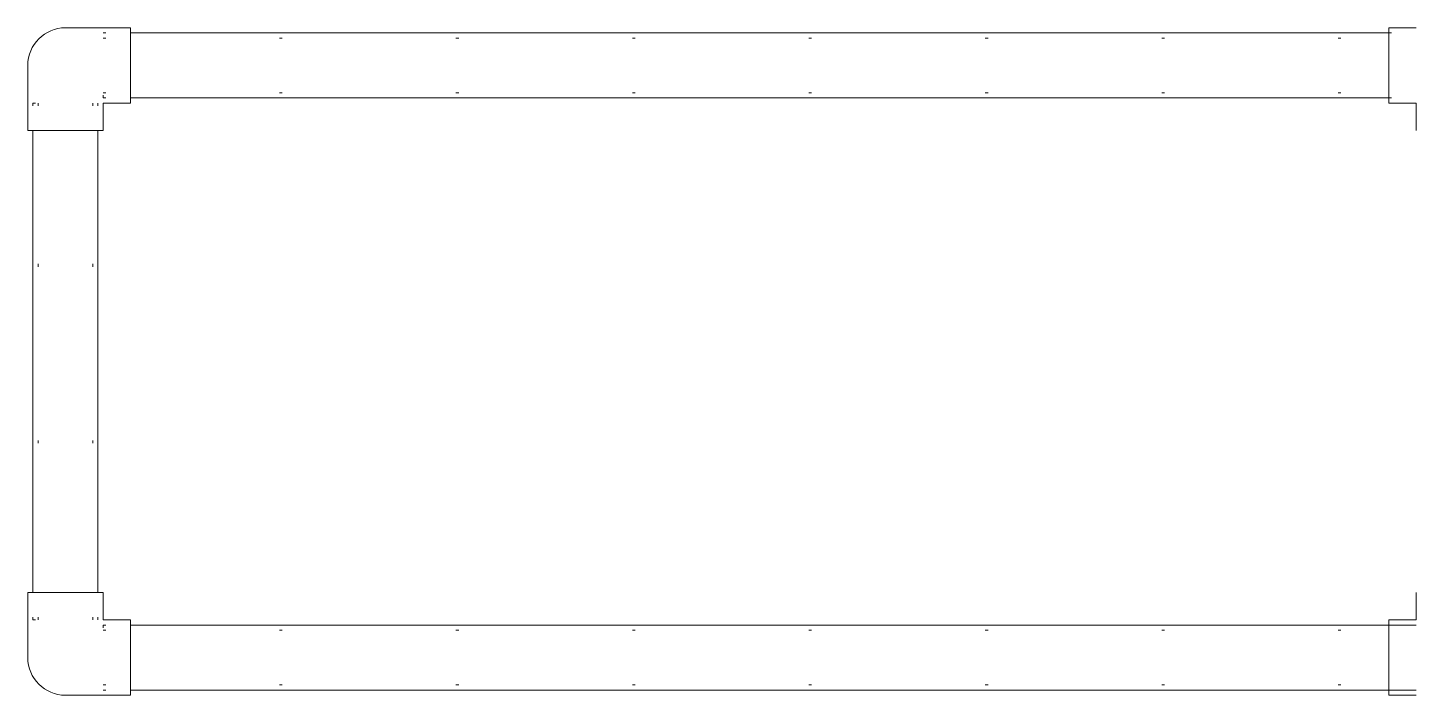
# Model space of a CAD drawing. Header units: inches. Extents: x -2.8 to 48, y -0.2 to 24.2.
import ezdxf

# ---------------------------------------------------------------- set-up
doc = ezdxf.new("R2010")
doc.units = ezdxf.units.IN
doc.linetypes.add('DOT', pattern=[6.35, 0, -6.35])
doc.layers.get('0').update_dxf_attribs({"linetype": 'CONTINUOUS', "lineweight": 0})
doc.layers.add('Hidden', color=7, linetype='DOT', lineweight=0)

msp = doc.modelspace()

# ---------------------------------------------------------------- linework, layer by layer
for p, q in [((-1.375, 24.1875), (1, 24.1875)), ((1, 24.1875), (1, 21.4375)), ((1, 24), (47, 24)), ((48, 24.1875), (47, 24.1875)), ((47, 24.1875), (47, 21.4375)), ((-2.75, 22.8125), (-2.75, 20.4375)), ((0, 21.4375), (1, 21.4375)), ((0, 21.4375), (0, 20.4375)), ((1, 21.625), (47, 21.625)), ((48, 21.4375), (47, 21.4375)), ((48, 21.4375), (48, 20.4375)), ((-2.75, 20.4375), (0, 20.4375)), ((-2.5625, 3.5625), (-2.5625, 20.4375)), ((-0.1875, 3.5625), (-0.1875, 20.4375)), ((-2.75, 1.1875), (-2.75, 3.5625)), ((-2.75, 3.5625), (0, 3.5625)), ((0, 2.5625), (0, 3.5625)), ((48, 2.5625), (48, 3.5625)), ((0, 2.5625), (1, 2.5625)), ((1, 2.5625), (1, -0.1875)), ((48, 2.5625), (47, 2.5625)), ((47, 2.5625), (47, -0.1875)), ((1, 2.375), (48, 2.375)), ((1, 0), (48, 0)), ((-1.375, -0.1875), (1, -0.1875)), ((48, -0.1875), (47, -0.1875))]:
    msp.add_line(p, q)
for centre, start, end in [((-1.375, 22.8125), 90, 180), ((-1.375, 1.1875), 180, 270)]:
    msp.add_arc(centre, 1.375, start, end)
at = {"layer": 'Hidden'}
for p, q in [((0, 24), (1, 24)), ((0, 21.625), (0, 24)), ((47, 24), (48, 24)), ((0, 23.8125), (48, 23.8125)), ((-2.5625, 21.4375), (-2.5625, 20.4375)), ((-2.5625, 21.4375), (-0.1875, 21.4375)), ((-2.375, 21.4375), (-2.375, 20.4375)), ((-0.375, 21.4375), (-0.375, 20.4375)), ((-0.1875, 21.4375), (-0.1875, 20.4375)), ((0, 21.8125), (48, 21.8125)), ((0, 21.625), (1, 21.625)), ((47, 21.625), (48, 21.625)), ((-2.375, 2.5625), (-2.375, 20.4375)), ((-0.375, 2.5625), (-0.375, 20.4375)), ((-2.5625, 2.5625), (-2.5625, 3.5625)), ((-0.1875, 2.5625), (-0.1875, 3.5625)), ((-2.5625, 2.5625), (-0.1875, 2.5625)), ((0, 2.375), (1, 2.375)), ((0, 2.375), (0, 0)), ((0, 2.1875), (48, 2.1875)), ((0, 0.1875), (48, 0.1875)), ((0, 0), (1, 0))]:
    msp.add_line(p, q, dxfattribs=at)

doc.saveas('drawing.dxf')
